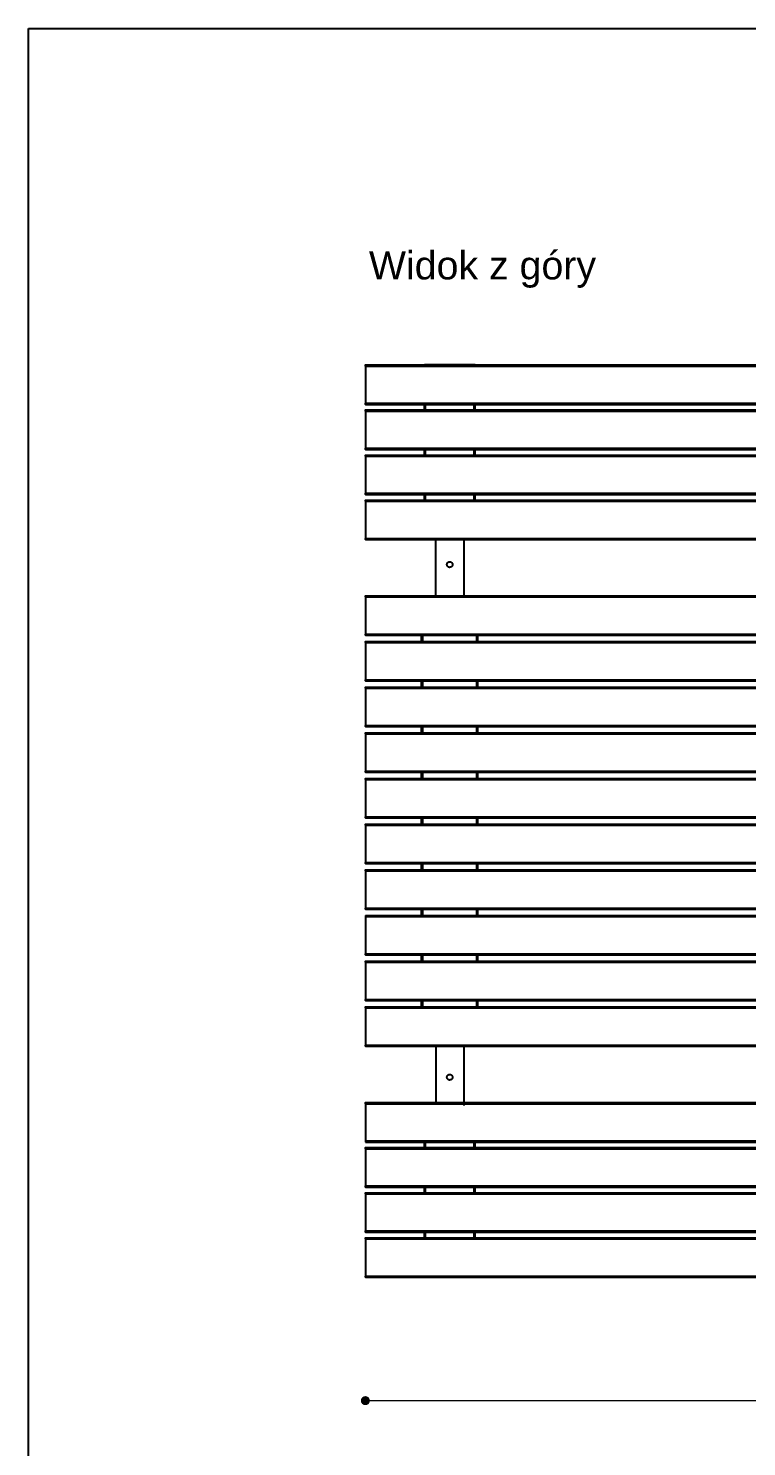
# Model space of a CAD drawing. Header units: millimetres. Extents: x 9263 to 14334, y 16216 to 20445.
# Drawn here: x 9263 to 10539, y 17926 to 20445 of the extents above; entities that cross this region are included whole.
import ezdxf

# ---------------------------------------------------------------- set-up
doc = ezdxf.new("R2010")
doc.units = ezdxf.units.MM
doc.header["$LTSCALE"] = 3
doc.layers.add('Default', color=7, linetype='Continuous')
doc.styles.get("Standard").update_dxf_attribs({"font": 'arial.ttf'})
doc.dimstyles.new('MATEUSZ', dxfattribs={"dimtxt": 35, "dimasz": 16, "dimexe": 0.18, "dimexo": 0.0625, "dimgap": 0.09, "dimtad": 0, "dimdec": 0, "dimdsep": 46, "dimtxsty": 'Standard', "dimblk": 'DOT', "dimcen": 0.09, "dimse1": 1, "dimse2": 1, "dimadec": 0, "dimazin": 0, "dimtfac": 1, "dimtdec": 0, "dimtofl": 0, "dimtmove": 0, "dimatfit": 3, "dimfxl": 1, "dimtolj": 1, "dimtzin": 0, "dimlwd": 9, "dimlwe": 9, "dimarcsym": 0})

# ---------------------------------------------------------------- blocks, each defined once
blk = doc.blocks.new('_Dot')
at = {"color": 0, "linetype": 'ByBlock', "lineweight": -2}
blk.add_line((-0.5, 0), (-1, 0), dxfattribs=at)
at = {"color": 0, "linetype": 'ByBlock', "const_width": 0.5}
blk.add_lwpolyline([(-0.25, 0, 1), (0.25, 0, 1)], format="xyb", close=True, dxfattribs=at)
blk = doc.blocks.new('*D28')
at = {"color": 0, "lineweight": 9, "transparency": 16777216}
for p, q in [((9877.7, 18007.9), (10574.9, 18007.9)), ((11445.7, 18007.9), (10748.4, 18007.9))]:
    blk.add_line(p, q, dxfattribs=at)
at = {"layer": 'Defpoints', "color": 0, "transparency": 16777216}
for p in [(9861.7, 19845.1), (11461.7, 19845.1), (11461.7, 18007.9)]:
    blk.add_point(p, dxfattribs=at)
at = {"color": 0, "lineweight": 9, "transparency": 16777216, "xscale": 16, "yscale": 16, "zscale": 16, "rotation": 180}
blk.add_blockref('_Dot', (9861.7, 18007.9), dxfattribs=at)
at = {"color": 0, "lineweight": 9, "transparency": 16777216, "xscale": 16, "yscale": 16, "zscale": 16}
blk.add_blockref('_Dot', (11461.7, 18007.9), dxfattribs=at)
at = {"color": 0, "transparency": 16777216, "insert": (10661.7, 18007.9), "char_height": 60, "attachment_point": 5}
blk.add_mtext('\\A1;1600', dxfattribs=at)

msp = doc.modelspace()

# ---------------------------------------------------------------- linework, layer by layer
for p, q in [((9986.7, 18639.3), (9986.7, 18534.3)), ((10036.7, 18637.2), (10036.7, 18532.2))]:
    msp.add_line(p, q)
msp.add_lwpolyline([(9262.9, 20444.8), (14334, 20444.8), (14334, 16215.9), (9262.9, 16215.9)], close=True)
at = {"layer": 'Default'}
for p, q in [((9861.9, 19847.1), (11461.5, 19847.1)), ((9966.7, 19848), (9968.5, 19848)), ((9966.7, 19848), (10056.8, 19848)), ((10055, 19848), (10056.8, 19848)), ((9861.9, 19845.1), (9861.9, 19779.1)), ((9861.9, 19845.1), (11461.5, 19845.1)), ((9861.9, 19779.1), (11461.5, 19779.1)), ((9861.9, 19777.1), (11461.5, 19777.1)), ((9966.7, 19767.1), (9966.7, 19777.1)), ((9966.7, 19767.1), (9966.7, 19777.1)), ((9968.5, 19767.1), (9968.5, 19777.1)), ((10055, 19767.1), (10055, 19777.1)), ((10056.8, 19767.1), (10056.8, 19777.1)), ((10056.8, 19767.1), (10056.8, 19777.1)), ((9861.9, 19767.1), (11461.5, 19767.1)), ((9861.9, 19765.1), (9861.9, 19699.1)), ((9861.9, 19765.1), (11461.5, 19765.1)), ((9861.9, 19699.1), (11461.5, 19699.1)), ((9861.9, 19697.1), (11461.5, 19697.1)), ((9966.7, 19687.1), (9966.7, 19699.1)), ((9966.7, 19687.1), (9966.7, 19699.1)), ((9968.5, 19687.1), (9968.5, 19699.1)), ((10055, 19687.1), (10055, 19699.1)), ((10056.8, 19687.1), (10056.8, 19699.1)), ((10056.8, 19687.1), (10056.8, 19699.1)), ((9861.9, 19687.1), (11461.5, 19687.1)), ((9861.9, 19685.1), (9861.9, 19619.1)), ((9861.9, 19685.1), (11461.5, 19685.1)), ((9861.9, 19619.1), (11461.5, 19619.1)), ((9861.9, 19617.1), (11461.5, 19617.1)), ((9861.9, 19607.1), (11461.5, 19607.1)), ((9861.9, 19605.1), (9861.9, 19539.1)), ((9861.9, 19605.1), (11461.5, 19605.1)), ((9966.7, 19607.1), (9966.7, 19617.1)), ((9966.7, 19607.1), (9966.7, 19617.1)), ((9968.5, 19607.1), (9968.5, 19617.1)), ((10055, 19607.1), (10055, 19617.1)), ((10056.8, 19607.1), (10056.8, 19617.1)), ((10056.8, 19607.1), (10056.8, 19617.1)), ((9861.9, 19539.1), (11461.5, 19539.1)), ((9861.9, 19537.1), (11461.5, 19537.1)), ((9986.7, 19437.2), (9986.7, 19537.1)), ((10036.7, 19537.1), (10036.7, 19437.2)), ((9861.9, 19437.2), (11461.5, 19437.2)), ((9861.9, 19435.2), (9861.9, 19369.2)), ((9861.9, 19435.2), (11461.5, 19435.2)), ((9861.9, 19369.2), (11461.5, 19369.2)), ((9861.9, 19367.2), (11461.5, 19367.2)), ((9861.9, 19356.1), (11461.5, 19356.1)), ((9861.9, 19354.1), (9861.9, 19288.1)), ((9861.9, 19354.1), (11461.5, 19354.1)), ((9961.7, 19356.1), (9961.7, 19367.2)), ((9961.7, 19356.1), (9961.7, 19367.2)), ((9963.7, 19356.1), (9963.7, 19367.2)), ((10059.7, 19356.1), (10059.7, 19367.2)), ((10061.7, 19356.1), (10061.7, 19367.2)), ((10061.7, 19356.1), (10061.7, 19367.2)), ((9861.9, 19288.1), (11461.5, 19288.1)), ((9861.9, 19286.1), (11461.5, 19286.1)), ((9861.9, 19275), (11461.5, 19275)), ((9861.9, 19273), (9861.9, 19207)), ((9861.9, 19273), (11461.5, 19273)), ((9961.7, 19275), (9961.7, 19288.1)), ((9961.7, 19275), (9961.7, 19288.1)), ((9963.7, 19275), (9963.7, 19288.1)), ((10059.7, 19275), (10059.7, 19288.1)), ((10061.7, 19275), (10061.7, 19288.1)), ((10061.7, 19275), (10061.7, 19288.1)), ((9861.9, 19207), (11461.5, 19207)), ((9861.9, 19205), (11461.5, 19205)), ((9861.9, 19193.9), (11461.5, 19193.9)), ((9861.9, 19191.9), (9861.9, 19125.9)), ((9861.9, 19191.9), (11461.5, 19191.9)), ((9961.7, 19193.9), (9961.7, 19205)), ((9961.7, 19193.9), (9961.7, 19205)), ((9963.7, 19193.9), (9963.7, 19205)), ((10059.7, 19193.9), (10059.7, 19205)), ((10061.7, 19193.9), (10061.7, 19205)), ((10061.7, 19193.9), (10061.7, 19205)), ((9861.9, 19125.9), (11461.5, 19125.9)), ((9861.9, 19123.9), (11461.5, 19123.9)), ((9961.7, 19112.8), (9961.7, 19123.9)), ((9961.7, 19112.8), (9961.7, 19123.9)), ((9963.7, 19112.8), (9963.7, 19123.9)), ((10059.7, 19112.8), (10059.7, 19123.9)), ((10061.7, 19112.8), (10061.7, 19123.9)), ((10061.7, 19112.8), (10061.7, 19123.9)), ((9861.9, 19112.8), (11461.5, 19112.8)), ((9861.9, 19110.8), (9861.9, 19044.8)), ((9861.9, 19110.8), (11461.5, 19110.8)), ((9861.9, 19044.8), (11461.5, 19044.8)), ((9861.9, 19042.8), (11461.5, 19042.8)), ((9961.7, 19031.7), (9961.7, 19044.8)), ((9961.7, 19031.7), (9961.7, 19044.8)), ((9963.7, 19031.7), (9963.7, 19044.8)), ((10059.7, 19031.7), (10059.7, 19044.8)), ((10061.7, 19031.7), (10061.7, 19044.8)), ((10061.7, 19031.7), (10061.7, 19044.8)), ((9861.9, 19031.7), (11461.5, 19031.7)), ((9861.9, 19029.7), (9861.9, 18963.7)), ((9861.9, 19029.7), (11461.5, 19029.7)), ((9861.9, 18963.7), (11461.5, 18963.7)), ((9861.9, 18961.7), (11461.5, 18961.7)), ((9861.9, 18950.6), (11461.5, 18950.6)), ((9861.9, 18948.6), (9861.9, 18882.6)), ((9861.9, 18948.6), (11461.5, 18948.6)), ((9961.7, 18950.6), (9961.7, 18961.7)), ((9961.7, 18950.6), (9961.7, 18961.7)), ((9963.7, 18950.6), (9963.7, 18961.7)), ((10059.7, 18950.6), (10059.7, 18961.7)), ((10061.7, 18950.6), (10061.7, 18961.7)), ((10061.7, 18950.6), (10061.7, 18961.7)), ((9861.9, 18882.6), (11461.5, 18882.6)), ((9861.9, 18880.6), (11461.5, 18880.6)), ((9861.9, 18869.5), (11461.5, 18869.5)), ((9861.9, 18867.5), (9861.9, 18801.5)), ((9861.9, 18867.5), (11461.5, 18867.5)), ((9961.7, 18869.5), (9961.7, 18880.6)), ((9961.7, 18869.5), (9961.7, 18880.6)), ((9963.7, 18869.5), (9963.7, 18880.6)), ((10059.7, 18869.5), (10059.7, 18880.6)), ((10061.7, 18869.5), (10061.7, 18880.6)), ((10061.7, 18869.5), (10061.7, 18880.6)), ((9861.9, 18801.5), (11461.5, 18801.5)), ((9861.9, 18799.5), (11461.5, 18799.5)), ((9861.9, 18788.4), (11461.5, 18788.4)), ((9961.7, 18788.4), (9961.7, 18801.5)), ((9961.7, 18788.4), (9961.7, 18801.5)), ((9963.7, 18788.4), (9963.7, 18801.5)), ((10059.7, 18788.4), (10059.7, 18801.5)), ((10061.7, 18788.4), (10061.7, 18801.5)), ((10061.7, 18788.4), (10061.7, 18801.5)), ((9861.9, 18786.4), (9861.9, 18720.4)), ((9861.9, 18786.4), (11461.5, 18786.4)), ((9861.9, 18720.4), (11461.5, 18720.4)), ((9861.9, 18718.4), (11461.5, 18718.4)), ((9961.7, 18707.3), (9961.7, 18718.4)), ((9961.7, 18707.3), (9961.7, 18718.4)), ((9963.7, 18707.3), (9963.7, 18718.4)), ((10059.7, 18707.3), (10059.7, 18718.4)), ((10061.7, 18707.3), (10061.7, 18718.4)), ((10061.7, 18707.3), (10061.7, 18718.4)), ((9861.9, 18707.3), (11461.5, 18707.3)), ((9861.9, 18705.3), (9861.9, 18639.3)), ((9861.9, 18705.3), (11461.5, 18705.3)), ((9861.9, 18639.3), (11461.5, 18639.3)), ((9861.9, 18637.3), (11461.5, 18637.3)), ((9961.7, 18637.2), (10061.7, 18637.2)), ((9961.7, 18637.2), (9963.7, 18637.2)), ((10059.7, 18637.2), (10061.7, 18637.2)), ((9861.9, 18537.2), (11461.5, 18537.2)), ((9861.9, 18535.2), (9861.9, 18469.2)), ((9861.9, 18535.2), (11461.5, 18535.2)), ((9861.9, 18469.2), (11461.5, 18469.2)), ((9861.9, 18467.2), (11461.5, 18467.2)), ((9966.6, 18457.2), (9966.6, 18467.2)), ((9966.6, 18457.2), (9966.6, 18467.2)), ((9968.4, 18457.2), (9968.4, 18467.2)), ((10054.9, 18457.2), (10054.9, 18467.2)), ((10056.7, 18457.2), (10056.7, 18467.2)), ((10056.7, 18457.2), (10056.7, 18467.2)), ((9861.9, 18457.2), (11461.5, 18457.2)), ((9861.9, 18455.2), (9861.9, 18389.2)), ((9861.9, 18455.2), (11461.5, 18455.2)), ((9861.9, 18389.2), (11461.5, 18389.2)), ((9861.9, 18387.2), (11461.5, 18387.2)), ((9966.6, 18377.2), (9966.6, 18387.2)), ((9966.6, 18377.2), (9966.6, 18387.2)), ((9968.4, 18377.2), (9968.4, 18387.2)), ((10054.9, 18377.2), (10054.9, 18387.2)), ((10056.7, 18377.2), (10056.7, 18387.2)), ((10056.7, 18377.2), (10056.7, 18387.2)), ((9861.9, 18377.2), (11461.5, 18377.2)), ((9861.9, 18375.2), (9861.9, 18309.2)), ((9861.9, 18375.2), (11461.5, 18375.2)), ((9861.9, 18309.2), (11461.5, 18309.2)), ((9861.9, 18307.2), (11461.5, 18307.2)), ((9861.9, 18297.2), (11461.5, 18297.2)), ((9861.9, 18295.2), (9861.9, 18229.2)), ((9861.9, 18295.2), (11461.5, 18295.2)), ((9966.6, 18297.2), (9966.6, 18307.2)), ((9966.6, 18297.2), (9966.6, 18307.2)), ((9968.4, 18297.2), (9968.4, 18307.2)), ((10054.9, 18297.2), (10054.9, 18307.2)), ((10056.7, 18297.2), (10056.7, 18307.2)), ((10056.7, 18297.2), (10056.7, 18307.2)), ((9861.9, 18229.2), (11461.5, 18229.2)), ((9861.9, 18227.2), (11461.5, 18227.2))]:
    msp.add_line(p, q, dxfattribs=at)
for points in [[(9861.7, 19845.1, 0), (9861.7, 19846.6, 0), (9861.8, 19847, 0), (9861.8, 19847.1, 0), (9861.8, 19847.1, 0), (9861.8, 19847.1, 0), (9861.8, 19847.1, 0), (9861.8, 19847.1, 0), (9861.8, 19847.1, 0), (9861.8, 19847.1, 0), (9861.8, 19847.1, 0), (9861.8, 19847.1, 0), (9861.8, 19847.1, 0), (9861.9, 19847.1, 0)], [(9861.9, 19847.1, 0), (9861.9, 19847.1, 0), (9861.9, 19847.1, 0), (9861.9, 19847.1, 0), (9861.9, 19847.1, 0), (9861.9, 19847.1, 0), (9861.9, 19847.1, 0), (9861.9, 19847.1, 0), (9861.9, 19847.1, 0), (9861.9, 19847.1, 0), (9861.9, 19847.1, 0), (9861.9, 19847.1, 0), (9861.9, 19847.1, 0), (9861.9, 19847.1, 0), (9861.9, 19847.1, 0), (9861.9, 19847.1, 0), (9861.9, 19846.9, 0), (9861.9, 19845.1, 0)], [(9861.9, 19777.1, 0), (9861.8, 19777.1, 0), (9861.8, 19777.1, 0), (9861.8, 19777.1, 0), (9861.8, 19777.1, 0), (9861.8, 19777.2, 0), (9861.8, 19777.2, 0), (9861.8, 19777.2, 0), (9861.8, 19777.2, 0), (9861.8, 19777.2, 0), (9861.8, 19777.2, 0), (9861.8, 19777.2, 0), (9861.8, 19777.4, 0), (9861.7, 19778, 0), (9861.7, 19779.1, 0)], [(9861.9, 19779.1, 0), (9861.9, 19777.1, 0)], [(9861.7, 19765.1, 0), (9861.7, 19766.6, 0), (9861.8, 19767, 0), (9861.8, 19767.1, 0), (9861.8, 19767.1, 0), (9861.8, 19767.1, 0), (9861.8, 19767.1, 0), (9861.8, 19767.1, 0), (9861.8, 19767.1, 0), (9861.8, 19767.1, 0), (9861.8, 19767.1, 0), (9861.8, 19767.1, 0), (9861.8, 19767.1, 0), (9861.9, 19767.1, 0)], [(9861.9, 19767.1, 0), (9861.9, 19767.1, 0), (9861.9, 19767.1, 0), (9861.9, 19767.1, 0), (9861.9, 19767.1, 0), (9861.9, 19767.1, 0), (9861.9, 19767.1, 0), (9861.9, 19767.1, 0), (9861.9, 19767.1, 0), (9861.9, 19767.1, 0), (9861.9, 19767.1, 0), (9861.9, 19767.1, 0), (9861.9, 19767.1, 0), (9861.9, 19767.1, 0), (9861.9, 19767.1, 0), (9861.9, 19767.1, 0), (9861.9, 19766.9, 0), (9861.9, 19765.1, 0)], [(9861.9, 19697.1, 0), (9861.8, 19697.1, 0), (9861.8, 19697.1, 0), (9861.8, 19697.1, 0), (9861.8, 19697.1, 0), (9861.8, 19697.2, 0), (9861.8, 19697.2, 0), (9861.8, 19697.2, 0), (9861.8, 19697.2, 0), (9861.8, 19697.2, 0), (9861.8, 19697.2, 0), (9861.8, 19697.2, 0), (9861.8, 19697.4, 0), (9861.7, 19698, 0), (9861.7, 19699.1, 0)], [(9861.9, 19699.1, 0), (9861.9, 19697.1, 0)], [(9861.7, 19685.1, 0), (9861.7, 19686.6, 0), (9861.8, 19687, 0), (9861.8, 19687.1, 0), (9861.8, 19687.1, 0), (9861.8, 19687.1, 0), (9861.8, 19687.1, 0), (9861.8, 19687.1, 0), (9861.8, 19687.1, 0), (9861.8, 19687.1, 0), (9861.8, 19687.1, 0), (9861.8, 19687.1, 0), (9861.8, 19687.1, 0), (9861.9, 19687.1, 0)], [(9861.9, 19687.1, 0), (9861.9, 19687.1, 0), (9861.9, 19687.1, 0), (9861.9, 19687.1, 0), (9861.9, 19687.1, 0), (9861.9, 19687.1, 0), (9861.9, 19687.1, 0), (9861.9, 19687.1, 0), (9861.9, 19687.1, 0), (9861.9, 19687.1, 0), (9861.9, 19687.1, 0), (9861.9, 19687.1, 0), (9861.9, 19687.1, 0), (9861.9, 19687.1, 0), (9861.9, 19687.1, 0), (9861.9, 19687.1, 0), (9861.9, 19686.9, 0), (9861.9, 19685.1, 0)], [(9861.9, 19617.1, 0), (9861.8, 19617.1, 0), (9861.8, 19617.1, 0), (9861.8, 19617.1, 0), (9861.8, 19617.1, 0), (9861.8, 19617.2, 0), (9861.8, 19617.2, 0), (9861.8, 19617.2, 0), (9861.8, 19617.2, 0), (9861.8, 19617.2, 0), (9861.8, 19617.2, 0), (9861.8, 19617.2, 0), (9861.8, 19617.4, 0), (9861.7, 19618, 0), (9861.7, 19619.1, 0)], [(9861.9, 19619.1, 0), (9861.9, 19617.1, 0)], [(9861.7, 19605.1, 0), (9861.7, 19606.6, 0), (9861.8, 19607, 0), (9861.8, 19607.1, 0), (9861.8, 19607.1, 0), (9861.8, 19607.1, 0), (9861.8, 19607.1, 0), (9861.8, 19607.1, 0), (9861.8, 19607.1, 0), (9861.8, 19607.1, 0), (9861.8, 19607.1, 0), (9861.8, 19607.1, 0), (9861.8, 19607.1, 0), (9861.9, 19607.1, 0)], [(9861.9, 19607.1, 0), (9861.9, 19607.1, 0), (9861.9, 19607.1, 0), (9861.9, 19607.1, 0), (9861.9, 19607.1, 0), (9861.9, 19607.1, 0), (9861.9, 19607.1, 0), (9861.9, 19607.1, 0), (9861.9, 19607.1, 0), (9861.9, 19607.1, 0), (9861.9, 19607.1, 0), (9861.9, 19607.1, 0), (9861.9, 19607.1, 0), (9861.9, 19607.1, 0), (9861.9, 19607.1, 0), (9861.9, 19607.1, 0), (9861.9, 19606.9, 0), (9861.9, 19605.1, 0)], [(9861.9, 19537.1, 0), (9861.8, 19537.1, 0), (9861.8, 19537.1, 0), (9861.8, 19537.1, 0), (9861.8, 19537.1, 0), (9861.8, 19537.1, 0), (9861.8, 19537.2, 0), (9861.8, 19537.2, 0), (9861.8, 19537.2, 0), (9861.8, 19537.2, 0), (9861.8, 19537.2, 0), (9861.8, 19537.2, 0), (9861.8, 19537.4, 0), (9861.7, 19537.9, 0), (9861.7, 19539.1, 0)], [(9861.9, 19539.1, 0), (9861.9, 19537.1, 0)], [(9861.7, 19435.2, 0), (9861.7, 19436.6, 0), (9861.8, 19437.1, 0), (9861.8, 19437.1, 0), (9861.8, 19437.2, 0), (9861.8, 19437.2, 0), (9861.8, 19437.2, 0), (9861.8, 19437.2, 0), (9861.8, 19437.2, 0), (9861.8, 19437.2, 0), (9861.8, 19437.2, 0), (9861.8, 19437.2, 0), (9861.8, 19437.2, 0), (9861.9, 19437.2, 0)], [(9861.9, 19437.2, 0), (9861.9, 19437.2, 0), (9861.9, 19437.2, 0), (9861.9, 19437.2, 0), (9861.9, 19437.2, 0), (9861.9, 19437.2, 0), (9861.9, 19437.2, 0), (9861.9, 19437.2, 0), (9861.9, 19437.2, 0), (9861.9, 19437.2, 0), (9861.9, 19437.2, 0), (9861.9, 19437.2, 0), (9861.9, 19437.2, 0), (9861.9, 19437.2, 0), (9861.9, 19437.2, 0), (9861.9, 19437.1, 0), (9861.9, 19437, 0), (9861.9, 19435.2, 0)], [(9861.9, 19367.2, 0), (9861.8, 19367.2, 0), (9861.8, 19367.2, 0), (9861.8, 19367.2, 0), (9861.8, 19367.2, 0), (9861.8, 19367.2, 0), (9861.8, 19367.2, 0), (9861.8, 19367.2, 0), (9861.8, 19367.2, 0), (9861.8, 19367.2, 0), (9861.8, 19367.2, 0), (9861.8, 19367.3, 0), (9861.8, 19367.5, 0), (9861.7, 19368, 0), (9861.7, 19369.2, 0)], [(9861.9, 19369.2, 0), (9861.9, 19367.2, 0)], [(9861.7, 19354.1, 0), (9861.7, 19355.5, 0), (9861.8, 19356, 0), (9861.8, 19356, 0), (9861.8, 19356.1, 0), (9861.8, 19356.1, 0), (9861.8, 19356.1, 0), (9861.8, 19356.1, 0), (9861.8, 19356.1, 0), (9861.8, 19356.1, 0), (9861.8, 19356.1, 0), (9861.8, 19356.1, 0), (9861.8, 19356.1, 0), (9861.9, 19356.1, 0)], [(9861.9, 19356.1, 0), (9861.9, 19356.1, 0), (9861.9, 19356.1, 0), (9861.9, 19356.1, 0), (9861.9, 19356.1, 0), (9861.9, 19356.1, 0), (9861.9, 19356.1, 0), (9861.9, 19356.1, 0), (9861.9, 19356.1, 0), (9861.9, 19356.1, 0), (9861.9, 19356.1, 0), (9861.9, 19356.1, 0), (9861.9, 19356.1, 0), (9861.9, 19356.1, 0), (9861.9, 19356.1, 0), (9861.9, 19356, 0), (9861.9, 19355.9, 0), (9861.9, 19354.1, 0)], [(9861.7, 19288.1, 0), (9861.7, 19286.7, 0), (9861.8, 19286.2, 0), (9861.8, 19286.2, 0), (9861.8, 19286.1, 0), (9861.8, 19286.1, 0), (9861.8, 19286.1, 0), (9861.8, 19286.1, 0), (9861.8, 19286.1, 0), (9861.8, 19286.1, 0), (9861.8, 19286.1, 0), (9861.8, 19286.1, 0), (9861.8, 19286.1, 0), (9861.9, 19286.1, 0)], [(9861.9, 19286.1, 0), (9861.8, 19286.1, 0), (9861.8, 19286.1, 0), (9861.8, 19286.1, 0), (9861.8, 19286.1, 0), (9861.8, 19286.1, 0), (9861.8, 19286.1, 0), (9861.8, 19286.1, 0), (9861.8, 19286.1, 0), (9861.8, 19286.1, 0), (9861.8, 19286.1, 0), (9861.8, 19286.2, 0), (9861.8, 19286.4, 0), (9861.7, 19286.9, 0), (9861.7, 19288.1, 0)], [(9861.7, 19273, 0), (9861.7, 19274.4, 0), (9861.8, 19274.9, 0), (9861.8, 19274.9, 0), (9861.8, 19275, 0), (9861.8, 19275, 0), (9861.8, 19275, 0), (9861.8, 19275, 0), (9861.8, 19275, 0), (9861.8, 19275, 0), (9861.8, 19275, 0), (9861.8, 19275, 0), (9861.8, 19275, 0), (9861.9, 19275, 0)], [(9861.9, 19288.1, 0), (9861.9, 19286.1, 0)], [(9861.9, 19275, 0), (9861.9, 19275, 0), (9861.9, 19275, 0), (9861.9, 19275, 0), (9861.9, 19275, 0), (9861.9, 19275, 0), (9861.9, 19275, 0), (9861.9, 19275, 0), (9861.9, 19275, 0), (9861.9, 19275, 0), (9861.9, 19275, 0), (9861.9, 19275, 0), (9861.9, 19275, 0), (9861.9, 19275, 0), (9861.9, 19275, 0), (9861.9, 19274.9, 0), (9861.9, 19274.8, 0), (9861.9, 19273, 0)], [(9861.9, 19205, 0), (9861.8, 19205, 0), (9861.8, 19205, 0), (9861.8, 19205, 0), (9861.8, 19205, 0), (9861.8, 19205, 0), (9861.8, 19205, 0), (9861.8, 19205, 0), (9861.8, 19205, 0), (9861.8, 19205, 0), (9861.8, 19205, 0), (9861.8, 19205.1, 0), (9861.8, 19205.3, 0), (9861.7, 19205.8, 0), (9861.7, 19207, 0)], [(9861.7, 19191.9, 0), (9861.7, 19193.3, 0), (9861.8, 19193.8, 0), (9861.8, 19193.8, 0), (9861.8, 19193.9, 0), (9861.8, 19193.9, 0), (9861.8, 19193.9, 0), (9861.8, 19193.9, 0), (9861.8, 19193.9, 0), (9861.8, 19193.9, 0), (9861.8, 19193.9, 0), (9861.8, 19193.9, 0), (9861.8, 19193.9, 0), (9861.9, 19193.9, 0)], [(9861.9, 19207, 0), (9861.9, 19205, 0)], [(9861.9, 19193.9, 0), (9861.9, 19193.9, 0), (9861.9, 19193.9, 0), (9861.9, 19193.9, 0), (9861.9, 19193.9, 0), (9861.9, 19193.9, 0), (9861.9, 19193.9, 0), (9861.9, 19193.9, 0), (9861.9, 19193.9, 0), (9861.9, 19193.9, 0), (9861.9, 19193.9, 0), (9861.9, 19193.9, 0), (9861.9, 19193.9, 0), (9861.9, 19193.9, 0), (9861.9, 19193.9, 0), (9861.9, 19193.8, 0), (9861.9, 19193.7, 0), (9861.9, 19191.9, 0)], [(9861.9, 19123.9, 0), (9861.8, 19123.9, 0), (9861.8, 19123.9, 0), (9861.8, 19123.9, 0), (9861.8, 19123.9, 0), (9861.8, 19123.9, 0), (9861.8, 19123.9, 0), (9861.8, 19123.9, 0), (9861.8, 19123.9, 0), (9861.8, 19123.9, 0), (9861.8, 19123.9, 0), (9861.8, 19124, 0), (9861.8, 19124.2, 0), (9861.7, 19124.7, 0), (9861.7, 19125.9, 0)], [(9861.9, 19125.9, 0), (9861.9, 19123.9, 0)], [(9861.7, 19110.8, 0), (9861.7, 19112.2, 0), (9861.8, 19112.7, 0), (9861.8, 19112.7, 0), (9861.8, 19112.8, 0), (9861.8, 19112.8, 0), (9861.8, 19112.8, 0), (9861.8, 19112.8, 0), (9861.8, 19112.8, 0), (9861.8, 19112.8, 0), (9861.8, 19112.8, 0), (9861.8, 19112.8, 0), (9861.8, 19112.8, 0), (9861.9, 19112.8, 0)], [(9861.9, 19112.8, 0), (9861.9, 19112.8, 0), (9861.9, 19112.8, 0), (9861.9, 19112.8, 0), (9861.9, 19112.8, 0), (9861.9, 19112.8, 0), (9861.9, 19112.8, 0), (9861.9, 19112.8, 0), (9861.9, 19112.8, 0), (9861.9, 19112.8, 0), (9861.9, 19112.8, 0), (9861.9, 19112.8, 0), (9861.9, 19112.8, 0), (9861.9, 19112.8, 0), (9861.9, 19112.8, 0), (9861.9, 19112.7, 0), (9861.9, 19112.6, 0), (9861.9, 19110.8, 0)], [(9861.9, 19042.8, 0), (9861.8, 19042.8, 0), (9861.8, 19042.8, 0), (9861.8, 19042.8, 0), (9861.8, 19042.8, 0), (9861.8, 19042.8, 0), (9861.8, 19042.8, 0), (9861.8, 19042.8, 0), (9861.8, 19042.8, 0), (9861.8, 19042.8, 0), (9861.8, 19042.8, 0), (9861.8, 19042.9, 0), (9861.8, 19043.1, 0), (9861.7, 19043.6, 0), (9861.7, 19044.8, 0)], [(9861.9, 19044.8, 0), (9861.9, 19042.8, 0)], [(9861.7, 19029.7, 0), (9861.7, 19031.1, 0), (9861.8, 19031.6, 0), (9861.8, 19031.6, 0), (9861.8, 19031.7, 0), (9861.8, 19031.7, 0), (9861.8, 19031.7, 0), (9861.8, 19031.7, 0), (9861.8, 19031.7, 0), (9861.8, 19031.7, 0), (9861.8, 19031.7, 0), (9861.8, 19031.7, 0), (9861.8, 19031.7, 0), (9861.9, 19031.7, 0)], [(9861.9, 19031.7, 0), (9861.9, 19031.7, 0), (9861.9, 19031.7, 0), (9861.9, 19031.7, 0), (9861.9, 19031.7, 0), (9861.9, 19031.7, 0), (9861.9, 19031.7, 0), (9861.9, 19031.7, 0), (9861.9, 19031.7, 0), (9861.9, 19031.7, 0), (9861.9, 19031.7, 0), (9861.9, 19031.7, 0), (9861.9, 19031.7, 0), (9861.9, 19031.7, 0), (9861.9, 19031.7, 0), (9861.9, 19031.6, 0), (9861.9, 19031.5, 0), (9861.9, 19029.7, 0)], [(9861.9, 18961.7, 0), (9861.8, 18961.7, 0), (9861.8, 18961.7, 0), (9861.8, 18961.7, 0), (9861.8, 18961.7, 0), (9861.8, 18961.7, 0), (9861.8, 18961.7, 0), (9861.8, 18961.7, 0), (9861.8, 18961.7, 0), (9861.8, 18961.7, 0), (9861.8, 18961.7, 0), (9861.8, 18961.8, 0), (9861.8, 18962, 0), (9861.7, 18962.5, 0), (9861.7, 18963.7, 0)], [(9861.7, 18948.6, 0), (9861.7, 18950, 0), (9861.8, 18950.5, 0), (9861.8, 18950.5, 0), (9861.8, 18950.6, 0), (9861.8, 18950.6, 0), (9861.8, 18950.6, 0), (9861.8, 18950.6, 0), (9861.8, 18950.6, 0), (9861.8, 18950.6, 0), (9861.8, 18950.6, 0), (9861.8, 18950.6, 0), (9861.8, 18950.6, 0), (9861.9, 18950.6, 0)], [(9861.9, 18963.7, 0), (9861.9, 18961.7, 0)], [(9861.9, 18950.6, 0), (9861.9, 18950.6, 0), (9861.9, 18950.6, 0), (9861.9, 18950.6, 0), (9861.9, 18950.6, 0), (9861.9, 18950.6, 0), (9861.9, 18950.6, 0), (9861.9, 18950.6, 0), (9861.9, 18950.6, 0), (9861.9, 18950.6, 0), (9861.9, 18950.6, 0), (9861.9, 18950.6, 0), (9861.9, 18950.6, 0), (9861.9, 18950.6, 0), (9861.9, 18950.6, 0), (9861.9, 18950.5, 0), (9861.9, 18950.4, 0), (9861.9, 18948.6, 0)], [(9861.9, 18880.6, 0), (9861.8, 18880.6, 0), (9861.8, 18880.6, 0), (9861.8, 18880.6, 0), (9861.8, 18880.6, 0), (9861.8, 18880.6, 0), (9861.8, 18880.6, 0), (9861.8, 18880.6, 0), (9861.8, 18880.6, 0), (9861.8, 18880.6, 0), (9861.8, 18880.6, 0), (9861.8, 18880.7, 0), (9861.8, 18880.9, 0), (9861.7, 18881.4, 0), (9861.7, 18882.6, 0)], [(9861.9, 18882.6, 0), (9861.9, 18880.6, 0)], [(9861.9, 18869.5, 0), (9861.9, 18869.5, 0), (9861.9, 18869.5, 0), (9861.9, 18869.5, 0), (9861.9, 18869.5, 0), (9861.9, 18869.5, 0), (9861.9, 18869.5, 0), (9861.9, 18869.5, 0), (9861.9, 18869.5, 0), (9861.9, 18869.5, 0), (9861.9, 18869.5, 0), (9861.9, 18869.5, 0), (9861.9, 18869.5, 0), (9861.9, 18869.5, 0), (9861.9, 18869.4, 0), (9861.9, 18869.3, 0), (9861.9, 18867.5, 0)], [(9861.7, 18801.5, 0), (9861.7, 18800.1, 0), (9861.8, 18799.6, 0), (9861.8, 18799.6, 0), (9861.8, 18799.5, 0), (9861.8, 18799.5, 0), (9861.8, 18799.5, 0), (9861.8, 18799.5, 0), (9861.8, 18799.5, 0), (9861.8, 18799.5, 0), (9861.8, 18799.5, 0), (9861.8, 18799.5, 0), (9861.8, 18799.5, 0), (9861.9, 18799.5, 0)], [(9861.9, 18799.5, 0), (9861.8, 18799.5, 0), (9861.8, 18799.5, 0), (9861.8, 18799.5, 0), (9861.8, 18799.5, 0), (9861.8, 18799.5, 0), (9861.8, 18799.5, 0), (9861.8, 18799.5, 0), (9861.8, 18799.5, 0), (9861.8, 18799.5, 0), (9861.8, 18799.5, 0), (9861.8, 18799.6, 0), (9861.8, 18799.8, 0), (9861.7, 18800.3, 0), (9861.7, 18801.5, 0)], [(9861.7, 18786.4, 0), (9861.7, 18787.8, 0), (9861.8, 18788.3, 0), (9861.8, 18788.3, 0), (9861.8, 18788.4, 0), (9861.8, 18788.4, 0), (9861.8, 18788.4, 0), (9861.8, 18788.4, 0), (9861.8, 18788.4, 0), (9861.8, 18788.4, 0), (9861.8, 18788.4, 0), (9861.8, 18788.4, 0), (9861.8, 18788.4, 0), (9861.9, 18788.4, 0)], [(9861.9, 18801.5, 0), (9861.9, 18799.5, 0)], [(9861.9, 18788.4, 0), (9861.9, 18788.4, 0), (9861.9, 18788.4, 0), (9861.9, 18788.4, 0), (9861.9, 18788.4, 0), (9861.9, 18788.4, 0), (9861.9, 18788.4, 0), (9861.9, 18788.4, 0), (9861.9, 18788.4, 0), (9861.9, 18788.4, 0), (9861.9, 18788.4, 0), (9861.9, 18788.4, 0), (9861.9, 18788.4, 0), (9861.9, 18788.4, 0), (9861.9, 18788.3, 0), (9861.9, 18788.2, 0), (9861.9, 18786.4, 0)], [(9861.9, 18718.4, 0), (9861.8, 18718.4, 0), (9861.8, 18718.4, 0), (9861.8, 18718.4, 0), (9861.8, 18718.4, 0), (9861.8, 18718.4, 0), (9861.8, 18718.4, 0), (9861.8, 18718.4, 0), (9861.8, 18718.4, 0), (9861.8, 18718.4, 0), (9861.8, 18718.4, 0), (9861.8, 18718.5, 0), (9861.8, 18718.7, 0), (9861.7, 18719.2, 0), (9861.7, 18720.4, 0)], [(9861.9, 18720.4, 0), (9861.9, 18718.4, 0)], [(9861.7, 18705.3, 0), (9861.7, 18706.7, 0), (9861.8, 18707.2, 0), (9861.8, 18707.2, 0), (9861.8, 18707.3, 0), (9861.8, 18707.3, 0), (9861.8, 18707.3, 0), (9861.8, 18707.3, 0), (9861.8, 18707.3, 0), (9861.8, 18707.3, 0), (9861.8, 18707.3, 0), (9861.8, 18707.3, 0), (9861.8, 18707.3, 0), (9861.9, 18707.3, 0)], [(9861.9, 18707.3, 0), (9861.9, 18707.3, 0), (9861.9, 18707.3, 0), (9861.9, 18707.3, 0), (9861.9, 18707.3, 0), (9861.9, 18707.3, 0), (9861.9, 18707.3, 0), (9861.9, 18707.3, 0), (9861.9, 18707.3, 0), (9861.9, 18707.3, 0), (9861.9, 18707.3, 0), (9861.9, 18707.3, 0), (9861.9, 18707.3, 0), (9861.9, 18707.3, 0), (9861.9, 18707.2, 0), (9861.9, 18707.1, 0), (9861.9, 18705.3, 0)], [(9861.9, 18637.3, 0), (9861.8, 18637.3, 0), (9861.8, 18637.3, 0), (9861.8, 18637.3, 0), (9861.8, 18637.3, 0), (9861.8, 18637.3, 0), (9861.8, 18637.3, 0), (9861.8, 18637.3, 0), (9861.8, 18637.3, 0), (9861.8, 18637.3, 0), (9861.8, 18637.3, 0), (9861.8, 18637.4, 0), (9861.8, 18637.6, 0), (9861.7, 18638.1, 0), (9861.7, 18639.3, 0)], [(9861.9, 18639.3, 0), (9861.9, 18637.3, 0)], [(9861.7, 18535.2, 0), (9861.7, 18536.6, 0), (9861.8, 18537.1, 0), (9861.8, 18537.1, 0), (9861.8, 18537.2, 0), (9861.8, 18537.2, 0), (9861.8, 18537.2, 0), (9861.8, 18537.2, 0), (9861.8, 18537.2, 0), (9861.8, 18537.2, 0), (9861.8, 18537.2, 0), (9861.8, 18537.2, 0), (9861.8, 18537.2, 0), (9861.9, 18537.2, 0)], [(9861.9, 18537.2, 0), (9861.9, 18537.2, 0), (9861.9, 18537.2, 0), (9861.9, 18537.2, 0), (9861.9, 18537.2, 0), (9861.9, 18537.2, 0), (9861.9, 18537.2, 0), (9861.9, 18537.2, 0), (9861.9, 18537.2, 0), (9861.9, 18537.2, 0), (9861.9, 18537.2, 0), (9861.9, 18537.2, 0), (9861.9, 18537.2, 0), (9861.9, 18537.2, 0), (9861.9, 18537.1, 0), (9861.9, 18537, 0), (9861.9, 18535.2, 0)], [(9861.9, 18469.2, 0), (9861.9, 18467.2, 0)], [(9861.7, 18455.2, 0), (9861.7, 18456.6, 0), (9861.8, 18457.1, 0), (9861.8, 18457.1, 0), (9861.8, 18457.2, 0), (9861.8, 18457.2, 0), (9861.8, 18457.2, 0), (9861.8, 18457.2, 0), (9861.8, 18457.2, 0), (9861.8, 18457.2, 0), (9861.8, 18457.2, 0), (9861.8, 18457.2, 0), (9861.8, 18457.2, 0), (9861.9, 18457.2, 0)], [(9861.9, 18457.2, 0), (9861.9, 18457.2, 0), (9861.9, 18457.2, 0), (9861.9, 18457.2, 0), (9861.9, 18457.2, 0), (9861.9, 18457.2, 0), (9861.9, 18457.2, 0), (9861.9, 18457.2, 0), (9861.9, 18457.2, 0), (9861.9, 18457.2, 0), (9861.9, 18457.2, 0), (9861.9, 18457.2, 0), (9861.9, 18457.2, 0), (9861.9, 18457.2, 0), (9861.9, 18457.1, 0), (9861.9, 18457, 0), (9861.9, 18455.2, 0)], [(9861.9, 18387.2, 0), (9861.8, 18387.2, 0), (9861.8, 18387.2, 0), (9861.8, 18387.2, 0), (9861.8, 18387.2, 0), (9861.8, 18387.2, 0), (9861.8, 18387.2, 0), (9861.8, 18387.2, 0), (9861.8, 18387.2, 0), (9861.8, 18387.2, 0), (9861.8, 18387.2, 0), (9861.8, 18387.3, 0), (9861.8, 18387.5, 0), (9861.7, 18388, 0), (9861.7, 18389.2, 0)], [(9861.9, 18389.2, 0), (9861.9, 18387.2, 0)], [(9861.7, 18375.2, 0), (9861.7, 18376.6, 0), (9861.8, 18377.1, 0), (9861.8, 18377.1, 0), (9861.8, 18377.2, 0), (9861.8, 18377.2, 0), (9861.8, 18377.2, 0), (9861.8, 18377.2, 0), (9861.8, 18377.2, 0), (9861.8, 18377.2, 0), (9861.8, 18377.2, 0), (9861.8, 18377.2, 0), (9861.8, 18377.2, 0), (9861.9, 18377.2, 0)], [(9861.9, 18377.2, 0), (9861.9, 18377.2, 0), (9861.9, 18377.2, 0), (9861.9, 18377.2, 0), (9861.9, 18377.2, 0), (9861.9, 18377.2, 0), (9861.9, 18377.2, 0), (9861.9, 18377.2, 0), (9861.9, 18377.2, 0), (9861.9, 18377.2, 0), (9861.9, 18377.2, 0), (9861.9, 18377.2, 0), (9861.9, 18377.2, 0), (9861.9, 18377.2, 0), (9861.9, 18377.1, 0), (9861.9, 18377, 0), (9861.9, 18375.2, 0)], [(9861.9, 18307.2, 0), (9861.8, 18307.2, 0), (9861.8, 18307.2, 0), (9861.8, 18307.2, 0), (9861.8, 18307.2, 0), (9861.8, 18307.2, 0), (9861.8, 18307.2, 0), (9861.8, 18307.2, 0), (9861.8, 18307.2, 0), (9861.8, 18307.2, 0), (9861.8, 18307.2, 0), (9861.8, 18307.3, 0), (9861.8, 18307.5, 0), (9861.7, 18308, 0), (9861.7, 18309.2, 0)], [(9861.7, 18295.2, 0), (9861.7, 18296.6, 0), (9861.8, 18297.1, 0), (9861.8, 18297.1, 0), (9861.8, 18297.2, 0), (9861.8, 18297.2, 0), (9861.8, 18297.2, 0), (9861.8, 18297.2, 0), (9861.8, 18297.2, 0), (9861.8, 18297.2, 0), (9861.8, 18297.2, 0), (9861.8, 18297.2, 0), (9861.8, 18297.2, 0), (9861.9, 18297.2, 0)], [(9861.9, 18309.2, 0), (9861.9, 18307.2, 0)], [(9861.9, 18297.2, 0), (9861.9, 18297.2, 0), (9861.9, 18297.2, 0), (9861.9, 18297.2, 0), (9861.9, 18297.2, 0), (9861.9, 18297.2, 0), (9861.9, 18297.2, 0), (9861.9, 18297.2, 0), (9861.9, 18297.2, 0), (9861.9, 18297.2, 0), (9861.9, 18297.2, 0), (9861.9, 18297.2, 0), (9861.9, 18297.2, 0), (9861.9, 18297.2, 0), (9861.9, 18297.1, 0), (9861.9, 18297, 0), (9861.9, 18295.2, 0)], [(9861.9, 18227.2, 0), (9861.8, 18227.2, 0), (9861.8, 18227.2, 0), (9861.8, 18227.2, 0), (9861.8, 18227.2, 0), (9861.8, 18227.2, 0), (9861.8, 18227.2, 0), (9861.8, 18227.2, 0), (9861.8, 18227.2, 0), (9861.8, 18227.2, 0), (9861.8, 18227.2, 0), (9861.8, 18227.3, 0), (9861.8, 18227.5, 0), (9861.7, 18228, 0), (9861.7, 18229.2, 0)], [(9861.9, 18229.2, 0), (9861.9, 18227.2, 0)]]:
    msp.add_polyline3d(points, dxfattribs=at)
for points in [[(10016.7, 19492.6, 0), (10016.6, 19492.1, 0), (10016.6, 19491.7, 0), (10016.5, 19491.2, 0), (10016.3, 19490.8, 0), (10016.1, 19490.4, 0), (10015.9, 19490, 0), (10015.7, 19489.6, 0), (10015.4, 19489.3, 0), (10015.1, 19489, 0), (10014.7, 19488.7, 0), (10014.4, 19488.4, 0), (10013.9, 19488.2, 0), (10013.5, 19488, 0), (10013.1, 19487.8, 0), (10012.6, 19487.7, 0), (10012.1, 19487.6, 0), (10011.7, 19487.6, 0), (10011.2, 19487.6, 0), (10010.7, 19487.7, 0), (10010.2, 19487.8, 0), (10009.7, 19488, 0), (10009.2, 19488.2, 0), (10008.8, 19488.5, 0), (10008.4, 19488.8, 0), (10008, 19489.2, 0), (10007.7, 19489.6, 0), (10007.4, 19490.1, 0), (10007.1, 19490.5, 0), (10006.9, 19491, 0), (10006.8, 19491.6, 0), (10006.7, 19492.1, 0), (10006.7, 19492.6, 0), (10006.7, 19493.1, 0), (10006.7, 19493.6, 0), (10006.9, 19494, 0), (10007, 19494.4, 0), (10007.2, 19494.8, 0), (10007.4, 19495.2, 0), (10007.6, 19495.6, 0), (10007.9, 19496, 0), (10008.2, 19496.3, 0), (10008.6, 19496.6, 0), (10009, 19496.8, 0), (10009.4, 19497.1, 0), (10009.8, 19497.3, 0), (10010.2, 19497.4, 0), (10010.7, 19497.5, 0), (10011.2, 19497.6, 0), (10011.7, 19497.6, 0), (10012.1, 19497.6, 0), (10012.6, 19497.5, 0), (10013.1, 19497.4, 0), (10013.6, 19497.2, 0), (10014.1, 19497, 0), (10014.5, 19496.7, 0), (10014.9, 19496.4, 0), (10015.3, 19496, 0), (10015.6, 19495.6, 0), (10015.9, 19495.2, 0), (10016.2, 19494.7, 0), (10016.4, 19494.2, 0), (10016.5, 19493.7, 0), (10016.6, 19493.1, 0)], [(10016.7, 18582.3, 0), (10016.6, 18581.8, 0), (10016.6, 18581.3, 0), (10016.5, 18580.9, 0), (10016.3, 18580.5, 0), (10016.1, 18580.1, 0), (10015.9, 18579.7, 0), (10015.7, 18579.3, 0), (10015.4, 18579, 0), (10015.1, 18578.6, 0), (10014.7, 18578.3, 0), (10014.4, 18578.1, 0), (10013.9, 18577.8, 0), (10013.5, 18577.6, 0), (10013.1, 18577.5, 0), (10012.6, 18577.4, 0), (10012.1, 18577.3, 0), (10011.7, 18577.3, 0), (10011.2, 18577.3, 0), (10010.7, 18577.4, 0), (10010.2, 18577.5, 0), (10009.7, 18577.7, 0), (10009.2, 18577.9, 0), (10008.8, 18578.2, 0), (10008.4, 18578.5, 0), (10008, 18578.9, 0), (10007.7, 18579.3, 0), (10007.4, 18579.7, 0), (10007.1, 18580.2, 0), (10006.9, 18580.7, 0), (10006.8, 18581.2, 0), (10006.7, 18581.8, 0), (10006.7, 18582.3, 0), (10006.7, 18582.8, 0), (10006.7, 18583.2, 0), (10006.9, 18583.7, 0), (10007, 18584.1, 0), (10007.2, 18584.5, 0), (10007.4, 18584.9, 0), (10007.6, 18585.2, 0), (10007.9, 18585.6, 0), (10008.2, 18585.9, 0), (10008.6, 18586.2, 0), (10009, 18586.5, 0), (10009.4, 18586.7, 0), (10009.8, 18586.9, 0), (10010.2, 18587.1, 0), (10010.7, 18587.2, 0), (10011.2, 18587.3, 0), (10011.7, 18587.3, 0), (10012.1, 18587.3, 0), (10012.6, 18587.2, 0), (10013.1, 18587.1, 0), (10013.6, 18586.9, 0), (10014.1, 18586.7, 0), (10014.5, 18586.4, 0), (10014.9, 18586.1, 0), (10015.3, 18585.7, 0), (10015.6, 18585.3, 0), (10015.9, 18584.8, 0), (10016.2, 18584.4, 0), (10016.4, 18583.8, 0), (10016.5, 18583.3, 0), (10016.6, 18582.8, 0)]]:
    msp.add_polyline3d(points, close=True, dxfattribs=at)

# ---------------------------------------------------------------- texts
at = {"insert": (9868, 20049), "char_height": 50, "attachment_point": 1}
msp.add_mtext_dynamic_manual_height_columns('Widok z góry', width=1167.306, gutter_width=1, heights=[0], dxfattribs=at)

# ---------------------------------------------------------------- dimensions: what is measured, and where the dimension line sits
dim = msp.add_linear_dim(base=(11461.7, 18007.9), p1=(9861.7, 19845.1), p2=(11461.7, 19845.1), dimstyle='MATEUSZ', override={"dimtxt": 60})
dim.commit()
dim.dimension.update_dxf_attribs({"geometry": '*D28', "text_midpoint": (10661.7, 18007.9), "dimtype": 160})

doc.saveas('drawing.dxf')
